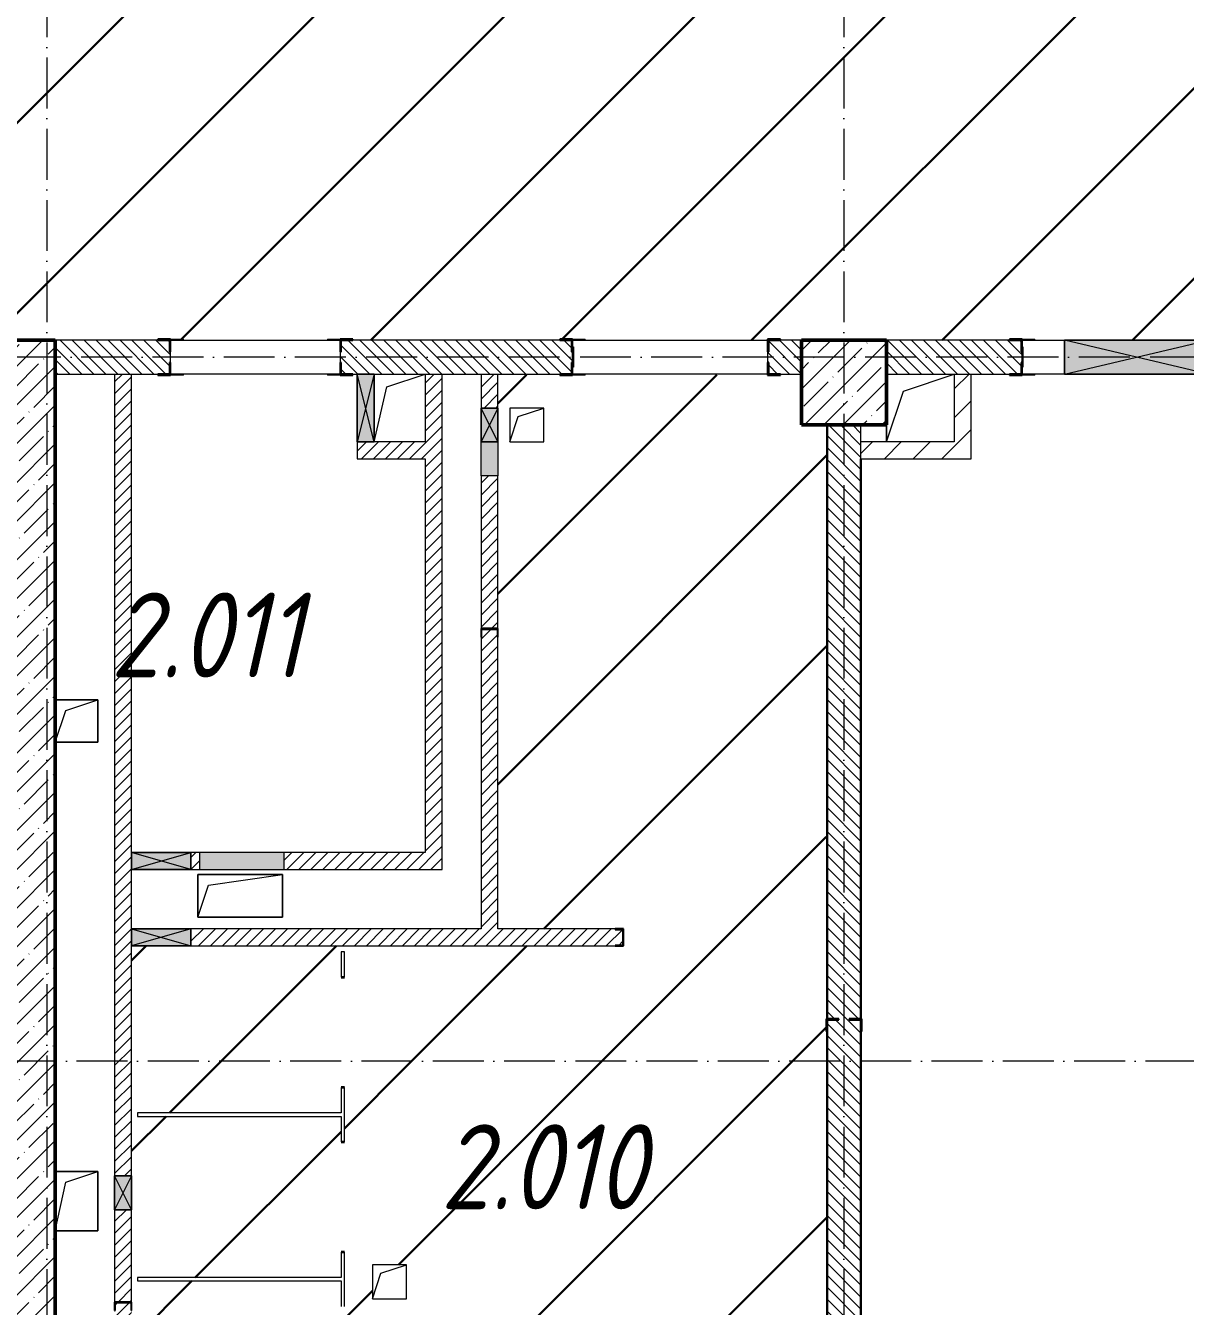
# Model space of a CAD drawing. Header units: millimetres. Extents: x 35697 to 388678, y -91946 to 171347.
# Drawn here: x 56385 to 63223, y 121200 to 128748 of the extents above; entities that cross this region are included whole.
import ezdxf

# ---------------------------------------------------------------- set-up
doc = ezdxf.new("R2010")
doc.units = ezdxf.units.MM
doc.linetypes.add('50_200_ШТРИХ_1Т_ш5_п1_п1_', pattern=[700, 500, -100, 0, -100])
for name, color, linetype, lineweight in [('2.1) ПГП окна 2.8 м', 5, 'Continuous', 30), ('2.4) ПГП вычит ЖБбалки 0.4 м -', 24, 'Continuous', 30), ('3.1) ЖБ окна 1.2 м', 102, 'Continuous', 30), ('A-DETL-GENF-OTLN', 7, 'Continuous', 9), ('A-DOOR-OPNG-MCUT', 7, 'Continuous', 35), ('A-FLOR-____-OTLN', 7, 'Continuous', 9), ('A-GENM-____-MCUT', 7, 'Continuous', 25), ('A-GENM-____-OTLN', 7, 'Continuous', 9), ('A-GENM-____-OTLN-1', 7, 'Continuous', 25), ('A-GLAZ-____-OTLN', 7, 'Continuous', 9), ('A-WALL-____-MCUT', 7, 'Continuous', 13), ('A-WALL-____-MCUT-2', 7, 'Continuous', 50), ('A-WALL-____-PATT-1', 7, 'Continuous', 9), ('A-WALL-FNSH-MCUT-1', 7, 'Continuous', 9), ('I-WALL-____-OTLN', 7, 'Continuous', 9), ('S-COLS-____-MCUT', 7, 'Continuous', 50), ('S-COLS-____-OTLN', 7, 'Continuous', 9), ('S-GRID-____-OTLN-1', 7, '50_200_ШТРИХ_1Т_ш5_п1_п1_', 9), ('Марки помещений', 7, 'Continuous', 9)]:
    doc.layers.add(name, color=color, linetype=linetype, lineweight=lineweight)
doc.layers.add('A-DOOR-____-OTLN-1', color=7, linetype='Continuous', lineweight=9, true_color=0xffffff)
doc.styles.add('ISOCPEUR_I_2', font='isocpeui.ttf', dxfattribs={"width": 0.85, "height": 2.3})
pattern_1 = [(135, (43259.71, 63713.66), (-35.35534, -35.35534), [])]
pattern_2 = [(45, (43259.71, 63713.66), (-35.35534, 35.35534), [])]
pattern_3 = [(45, (43259.71, 63713.66), (-84.85281, 84.85281), [])]

# ---------------------------------------------------------------- blocks, each defined once
blk = doc.blocks.new('BSC_Колонна _Прямоугольная - 500х500-V30-АР1_План отверстий 2 этажа в осях 1-64_Ю-ЯЯ')
at = {"layer": 'S-COLS-____-OTLN'}
h = blk.add_hatch(dxfattribs=at)
h.set_pattern_fill('FP_39', color=256, style=0, pattern_type=2)
h.set_pattern_definition([(45, (-17950, -62931.04), (-114.04925, 114.04925), []), (45, (-17835.95, -62931.04), (-114.04925, 114.04925), [201.613, -40.323, 3.353, -36.97])])
h.paths.add_polyline_path([(-250, -250), (250, -250), (250, 250), (-250, 250)], flags=0)
at = {"layer": 'S-COLS-____-MCUT'}
for p, q in [((250, 250), (-250, 250)), ((-250, 250), (-250, -250)), ((250, -250), (250, 250)), ((-250, -250), (250, -250))]:
    blk.add_line(p, q, dxfattribs=at)
blk = doc.blocks.new('DOR_ДУ_распашная__1Ст_Прямоугольная_ШЕР - Вн_650х2100h_Кабинки С_у-18405741-АР1_План отверстий 2 этажа в осях 1-64_Ю-ЯЯ')
at = {"layer": 'A-DOOR-OPNG-MCUT'}
for p, q in [((-325, -10), (-325, 10)), ((325, 10), (325, -10))]:
    blk.add_line(p, q, dxfattribs=at)
blk = doc.blocks.new('154_Стойка_СКБ_Уголок - СМ-2480_200-28346303-АР1_План отверстий 2 этажа в осях 1-64_Ю-ЯЯ')
at = {"layer": 'A-GENM-____-MCUT'}
for p, q in [((125, 156), (125, 81)), ((200, 156), (125, 156)), ((200, 150), (200, 156)), ((125, 81), (131, 81)), ((131, 81), (131, 150)), ((131, 150), (200, 150)), ((131, 19), (125, 19)), ((125, 19), (125, -56)), ((131, -50), (131, 19)), ((125, -56), (200, -56)), ((200, -50), (131, -50)), ((200, -56), (200, -50))]:
    blk.add_line(p, q, dxfattribs=at)
blk = doc.blocks.new('Стойка_Влож_Полоса боковая - Полоса-V150-АР1_План отверстий 2 этажа в осях 1-64_Ю-ЯЯ')
at = {"layer": 'A-GENM-____-OTLN'}
for p, q in [((-5, 60), (0, 60)), ((-5, -60), (-5, 60)), ((0, 31), (0, -31)), ((0, -60), (-5, -60))]:
    blk.add_line(p, q, dxfattribs=at)
blk = doc.blocks.new('154_Стойка_СКБ_Уголок - СМ-2180_200-28268025-АР1_План отверстий 2 этажа в осях 1-64_Ю-ЯЯ')
at = {"layer": 'A-GENM-____-MCUT'}
for p, q in [((125, 156), (125, 81)), ((200, 156), (125, 156)), ((200, 150), (200, 156)), ((125, 81), (131, 81)), ((131, 81), (131, 150)), ((131, 150), (200, 150)), ((131, 19), (125, 19)), ((125, 19), (125, -56)), ((131, -50), (131, 19)), ((125, -56), (200, -56)), ((200, -50), (131, -50)), ((200, -56), (200, -50))]:
    blk.add_line(p, q, dxfattribs=at)
blk = doc.blocks.new('Стойка_Влож_Полоса боковая - Полоса-28213942-АР1_План отверстий 2 этажа в осях 1-64_Ю-ЯЯ')
at = {"layer": 'A-GENM-____-OTLN'}
for p, q in [((-5, 60), (0, 60)), ((-5, -60), (-5, 60)), ((0, -60), (-5, -60))]:
    blk.add_line(p, q, dxfattribs=at)
blk = doc.blocks.new('Стойка_Влож_Уголок_Опорный - Уголок-28213941-АР1_План отверстий 2 этажа в осях 1-64_Ю-ЯЯ')
at = {"layer": 'A-GENM-____-OTLN'}
for p, q in [((-212, -6), (-212, 0)), ((0, 0), (0, -6)), ((-212, -75), (-212, -6)), ((-212, -6), (-206, -6)), ((-212, -75), (-206, -75)), ((-6, -6), (0, -6)), ((-6, -75), (0, -75)), ((0, -6), (0, -75))]:
    blk.add_line(p, q, dxfattribs=at)
blk = doc.blocks.new('Фахверк_СКБ_Уголок - 200_3960_зеркало-28268689-АР1_План отверстий 2 этажа в осях 1-64_Ю-ЯЯ')
at = {"layer": 'A-GENM-____-MCUT'}
for p, q in [((200, 156), (125, 156)), ((125, 156), (125, 81)), ((200, 150), (200, 156)), ((125, 81), (131, 81)), ((131, 81), (131, 150)), ((131, 150), (200, 150)), ((131, 19), (125, 19)), ((125, 19), (125, -56)), ((131, -50), (131, 19)), ((125, -56), (200, -56)), ((200, -50), (131, -50)), ((200, -56), (200, -50))]:
    blk.add_line(p, q, dxfattribs=at)
blk = doc.blocks.new('154_Фахверк_СКБ_Швеллер - Тип_100_3960-28331862-АР1_План отверстий 2 этажа в осях 1-64_Ю-ЯЯ')
at = {"layer": 'A-GENM-____-MCUT'}
for p, q in [((175, 50), (125, 50)), ((125, 50), (125, -50)), ((128, 47), (175, 47)), ((128, -47), (128, 47)), ((175, 47), (175, 50)), ((125, -50), (175, -50)), ((175, -47), (128, -47)), ((175, -50), (175, -47))]:
    blk.add_line(p, q, dxfattribs=at)
blk = doc.blocks.new('Фахверк_СКБ_Уголок - 200_3550-28267367-АР1_План отверстий 2 этажа в осях 1-64_Ю-ЯЯ')
at = {"layer": 'A-GENM-____-MCUT'}
for p, q in [((200, 156), (125, 156)), ((125, 156), (125, 81)), ((200, 150), (200, 156)), ((125, 81), (131, 81)), ((131, 81), (131, 150)), ((131, 150), (200, 150)), ((131, 19), (125, 19)), ((125, 19), (125, -56)), ((131, -50), (131, 19)), ((125, -56), (200, -56)), ((200, -50), (131, -50)), ((200, -56), (200, -50))]:
    blk.add_line(p, q, dxfattribs=at)
blk = doc.blocks.new('AR_Отверстие Ниша - Лючок-32401897-АР1_План отверстий 2 этажа в осях 1-64_Ю-ЯЯ')
at = {"layer": 'A-GLAZ-____-OTLN'}
blk.add_hatch(color=256, dxfattribs=at).paths.add_polyline_path([(250, -50), (250, 50), (-250, 50), (-250, -50), (-158, -50)], flags=0)
for p, q in [((250, 50), (-250, 50)), ((-250, 50), (-250, -50)), ((250, -50), (250, 50)), ((-250, -50), (250, -50))]:
    blk.add_line(p, q, dxfattribs=at)
blk = doc.blocks.new('AR_Отверстие Ниша - Лючок-32402520-АР1_План отверстий 2 этажа в осях 1-64_Ю-ЯЯ')
at = {"layer": 'A-GLAZ-____-OTLN'}
blk.add_hatch(color=256, dxfattribs=at).paths.add_polyline_path([(100, 50), (-100, 50), (-100, -50), (100, -50), (100, 32.3)], flags=0)
for p, q in [((-100, 50), (100, 50)), ((100, 50), (100, -50)), ((100, -50), (-100, -50))]:
    blk.add_line(p, q, dxfattribs=at)
blk = doc.blocks.new('AR_Отверстие прямоугольное _в стене_ - AR_Отверстие прямоугольное _в стене__ВК-32402434-АР1_План отверстий 2 этажа в осях 1-64_Ю-ЯЯ')
at = {"layer": 'A-GLAZ-____-OTLN'}
blk.add_hatch(color=256, dxfattribs=at).paths.add_polyline_path([(100, 50), (-100, 50), (-100, -50), (100, -50)], flags=0)
at = {"layer": 'A-DETL-GENF-OTLN'}
for p, q in [((-100, -50), (-100, 50)), ((-100, 50), (100, 50)), ((100, 50), (-100, -50)), ((-100, 50), (100, -50)), ((100, 50), (-100, 50)), ((-100, 50), (-100, -50)), ((100, 50), (100, -50)), ((100, -50), (100, 50)), ((100, -50), (-100, -50)), ((-100, -50), (100, -50))]:
    blk.add_line(p, q, dxfattribs=at)
blk = doc.blocks.new('AR_Отверстие прямоугольное _в стене_ - AR_Отверстие прямоугольное _в стене__ВК-32402489-АР1_План отверстий 2 этажа в осях 1-64_Ю-ЯЯ')
at = {"layer": 'A-GLAZ-____-OTLN'}
blk.add_hatch(color=256, dxfattribs=at).paths.add_polyline_path([(100, 50), (-100, 50), (-100, -50), (100, -50), (100, 32.3)], flags=0)
at = {"layer": 'A-DETL-GENF-OTLN'}
for p, q in [((-100, -50), (-100, 50)), ((-100, 50), (100, 50)), ((100, 50), (-100, -50)), ((-100, 50), (100, -50)), ((100, 50), (-100, 50)), ((-100, 50), (-100, -50)), ((100, 50), (100, -50)), ((100, -50), (100, 50)), ((100, -50), (-100, -50)), ((-100, -50), (100, -50))]:
    blk.add_line(p, q, dxfattribs=at)
blk = doc.blocks.new('AR_Отверстие прямоугольное _в плите_ - AR_Отверстие прямоугольное _в плите_-30458064-АР1_План отверстий 2 этажа в осях 1-64_Ю-ЯЯ')
at = {"layer": 'A-GENM-____-OTLN'}
for p, q in [((125, 125), (-125, 125)), ((-62.5, 62.5), (125, 125)), ((125, -125), (125, 125)), ((-125, -125), (-62.5, 62.5)), ((-125, -125), (125, -125))]:
    blk.add_line(p, q, dxfattribs=at)
blk = doc.blocks.new('AR_Отверстие прямоугольное _в плите_ - AR_Отверстие прямоугольное _в плите_-30459257-АР1_План отверстий 2 этажа в осях 1-64_Ю-ЯЯ')
at = {"layer": 'A-GENM-____-OTLN'}
for p, q in [((250, 125), (-250, 125)), ((-250, 125), (-250, -125)), ((-187.5, 62.5), (250, 125)), ((250, -125), (250, 125)), ((-250, -125), (-187.5, 62.5)), ((-250, -125), (250, -125))]:
    blk.add_line(p, q, dxfattribs=at)
blk = doc.blocks.new('AR_Отверстие прямоугольное _в плите_ - AR_Отверстие прямоугольное _в плите_-V156-АР1_План отверстий 2 этажа в осях 1-64_Ю-ЯЯ')
at = {"layer": 'A-GENM-____-OTLN'}
for p, q in [((125, 175), (-125, 175)), ((-62.5, 112.5), (125, 175)), ((125, -175), (125, 175)), ((-125, -175), (-62.5, 112.5)), ((-125, -175), (125, -175))]:
    blk.add_line(p, q, dxfattribs=at)
blk = doc.blocks.new('AR_Отверстие прямоугольное _в плите_ - AR_Отверстие прямоугольное _в плите_-30459207-АР1_План отверстий 2 этажа в осях 1-64_Ю-ЯЯ')
at = {"layer": 'A-GENM-____-OTLN'}
for p, q in [((100, 100), (-100, 100)), ((-100, 100), (-100, -100)), ((-50, 50), (100, 100)), ((100, -100), (100, 100)), ((-100, -100), (-50, 50)), ((-100, -100), (100, -100))]:
    blk.add_line(p, q, dxfattribs=at)
blk = doc.blocks.new('AR_Отверстие прямоугольное _в плите_ - AR_Отверстие прямоугольное _в плите_-30459211-АР1_План отверстий 2 этажа в осях 1-64_Ю-ЯЯ')
at = {"layer": 'A-GENM-____-OTLN'}
for p, q in [((-100, 100), (200, 200)), ((-200, -200), (-100, 100)), ((-200, -100), (-200, -200))]:
    blk.add_line(p, q, dxfattribs=at)
blk = doc.blocks.new('AR_Отверстие прямоугольное _в плите_ - AR_Отверстие прямоугольное _в плите_-30552629-АР1_План отверстий 2 этажа в осях 1-64_Ю-ЯЯ')
at = {"layer": 'A-GENM-____-OTLN'}
for p, q in [((-75, 125), (150, 200)), ((-150, -200), (-75, 125))]:
    blk.add_line(p, q, dxfattribs=at)
blk = doc.blocks.new('AR_Отверстие прямоугольное _в стене__БезПР - AR_Отверстие прямоугольное _в стене__БезПР-36788626-АР1_План отверстий 2 этажа в осях 1-64_Ю-ЯЯ')
at = {"layer": 'A-GLAZ-____-OTLN'}
blk.add_hatch(color=256, dxfattribs=at).paths.add_polyline_path([(200, -50), (200, 50), (-200, 50), (-200, -50)], flags=0)
at = {"layer": 'A-DETL-GENF-OTLN'}
for p, q in [((-200, -50), (-200, 50)), ((-200, 50), (200, 50)), ((200, 50), (-200, -50)), ((-200, 50), (200, -50)), ((200, 50), (-200, 50)), ((-200, 50), (-200, -50)), ((200, 50), (200, -50)), ((200, -50), (200, 50)), ((200, -50), (-200, -50)), ((-200, -50), (200, -50))]:
    blk.add_line(p, q, dxfattribs=at)
at = {"layer": 'A-GLAZ-____-OTLN'}
blk.add_line((200, 50), (-200, 50), dxfattribs=at)
blk = doc.blocks.new('AR_Отверстие прямоугольное _в стене__БезПР - AR_Отверстие прямоугольное _в стене__БезПР-36427791-АР1_План отверстий 2 этажа в осях 1-64_Ю-ЯЯ')
at = {"layer": 'A-GLAZ-____-OTLN'}
blk.add_hatch(color=256, dxfattribs=at).paths.add_polyline_path([(-175, 50), (-175, -50), (175, -50), (175, 50)], flags=0)
at = {"layer": 'A-DETL-GENF-OTLN'}
for p, q in [((-175, -50), (-175, 50)), ((-175, 50), (175, 50)), ((175, 50), (-175, -50)), ((-175, 50), (175, -50)), ((175, 50), (-175, 50)), ((-175, 50), (-175, -50)), ((175, 50), (175, -50)), ((175, -50), (175, 50)), ((175, -50), (-175, -50)), ((-175, -50), (175, -50))]:
    blk.add_line(p, q, dxfattribs=at)
at = {"layer": 'A-GLAZ-____-OTLN'}
blk.add_line((175, 50), (-175, 50), dxfattribs=at)
blk = doc.blocks.new('AR_Отверстие прямоугольное _в стене_ - AR_Отверстие прямоугольное _в стене__ОВ-36798040-АР1_План отверстий 2 этажа в осях 1-64_Ю-ЯЯ')
at = {"layer": 'A-GLAZ-____-OTLN'}
blk.add_hatch(color=256, dxfattribs=at).paths.add_polyline_path([(425, -100), (425, 100), (-425, 100), (-425, -100)], flags=0)
at = {"layer": 'A-DETL-GENF-OTLN'}
for p, q in [((-425, -100), (-425, 100)), ((-425, 100), (425, 100)), ((425, 100), (-425, -100)), ((-425, 100), (425, -100)), ((425, 100), (-425, 100)), ((-425, 100), (-425, -100)), ((425, 100), (425, -100)), ((425, -100), (425, 100)), ((425, -100), (-425, -100)), ((-425, -100), (425, -100))]:
    blk.add_line(p, q, dxfattribs=at)
blk = doc.blocks.new('2этаж')
at = {"layer": 'S-GRID-____-OTLN-1', "color": 251, "ltscale": 0.6, "true_color": 0x636466}
for p, q in [((-2341.7, 549908.8), (-2341.7, 511907.5)), ((2358.3, 549908.8), (2358.3, 511907.5)), ((88482.7, 522097), (-20260.4, 522097)), ((59888.4, 517947), (-20260.4, 517947))]:
    blk.add_line(p, q, dxfattribs=at)

msp = doc.modelspace()

# ---------------------------------------------------------------- hatches: boundary and pattern name
at = {"layer": '2.1) ПГП окна 2.8 м'}
h = msp.add_hatch(dxfattribs=at)
h.set_pattern_fill('ANSI31', color=5, scale=250)
h.paths.add_polyline_path([(48809.7, 140344.7), (50635.4, 140344.7), (50635.4, 130744.7), (48809.7, 130744.7)])
h.paths.add_polyline_path([(45709.7, 130744.7), (50859.7, 130744.7), (50859.7, 125744.7), (45709.7, 125744.7)])
h.paths.add_polyline_path([(88459.7, 131244.7), (50859.7, 131244.7), (50859.7, 126894.7), (88459.7, 126894.7)])
h = msp.add_hatch(dxfattribs=at)
h.set_pattern_fill('ANSI31', color=5, scale=250)
h.paths.add_polyline_path([(61109.7, 126394.7), (60959.7, 126394.7), (60959.7, 126694.7), (60834.7, 126694.7), (60834.7, 126688.7), (60759.7, 126688.7), (59684.7, 126694.3), (59684.7, 126688.7), (59615.7, 126688.7), (59609.7, 126688.7), (59534.7, 126688.7), (59169.7, 126690.7), (59169.7, 126494.7), (59169.7, 126294.7), (59169.7, 126094.7), (59169.7, 125194.7), (59169.7, 125144.7), (59169.7, 123424.7), (59859.7, 123424.7), (59909.7, 123424.7), (59909.7, 123324.7), (59859.7, 123324.7), (57359.7, 123324.7), (57009.7, 123324.7), (57009.7, 122644.7), (61109.7, 122644.7), (61109.7, 122819.7), (61103.7, 122819.7), (61103.7, 122894.7)])
h.paths.add_polyline_path([(59439.7, 126294.7), (59239.7, 126294.7), (59239.7, 126494.7), (59439.7, 126494.7)], flags=16)
h.paths.add_polyline_path([(58264.7, 123289.7), (58264.7, 123139.7), (58244.7, 123139.7), (58244.7, 123289.7)], flags=16)
h.paths.add_polyline_path([(58655.3, 121447.4), (60210.5, 121447.4), (60210.5, 122647.4), (58655.3, 122647.4)], flags=9)
h = msp.add_hatch(dxfattribs=at)
h.set_pattern_fill('ANSI31', color=5, scale=250)
h.paths.add_polyline_path([(61109.7, 122644.7), (57009.7, 122644.7), (57009.7, 121969.7), (57009.7, 121769.7), (57009.7, 121224.7), (57009.7, 121174.7), (57009.7, 120248.7), (57015.7, 120248.7), (57015.7, 119900.7), (57009.7, 119144.7), (59534.7, 119144.7), (59534.7, 119150.7), (59609.7, 119150.7), (60609.7, 119144.7), (60609.7, 119150.7), (60684.7, 119150.7), (60759.7, 119149.1), (60759.7, 119244.7), (60959.7, 119244.7), (60959.7, 119394.7), (61109.7, 119394.7)])
h.paths.add_polyline_path([(58629.7, 121244.7), (58429.7, 121244.7), (58429.7, 121444.7), (58629.7, 121444.7)], flags=16)
h.paths.add_polyline_path([(58264.7, 121199.7), (58244.7, 121199.7), (58244.7, 121349.7), (57044.7, 121349.7), (57044.7, 121369.7), (58244.7, 121369.7), (58244.7, 121519.7), (58264.7, 121519.7)], flags=16)
h.paths.add_polyline_path([(58264.7, 120549.7), (58264.7, 120229.7), (58244.7, 120229.7), (58244.7, 120379.7), (57044.7, 120379.7), (57044.7, 120399.7), (58244.7, 120399.7), (58244.7, 120549.7)], flags=16)
h.paths.add_polyline_path([(58264.7, 122169.7), (58244.7, 122169.7), (58244.7, 122319.7), (57044.7, 122319.7), (57044.7, 122339.7), (58244.7, 122339.7), (58244.7, 122489.7), (58264.7, 122489.7)], flags=16)
h.paths.add_polyline_path([(58264.7, 119579.7), (58264.7, 119179.7), (58244.7, 119179.7), (58244.7, 119579.7)], flags=16)
at = {"layer": 'A-WALL-____-PATT-1'}
h = msp.add_hatch(dxfattribs=at)
h.set_pattern_fill('FP_13', color=256, style=0, pattern_type=2)
h.set_pattern_definition([(45, (43259.71, 63713.66), (-114.04925, 114.04925), []), (45, (43373.76, 63713.66), (-114.04925, 114.04925), [201.612, -40.322, 3.353, -36.97])])
h.paths.add_polyline_path([(56309.7, 119394.7), (56559.7, 119394.7), (56559.7, 126894.7), (56309.7, 126894.7), (56309.7, 120938.3)], flags=0)
h = msp.add_hatch(dxfattribs=at)
h.set_pattern_fill('FP_6', color=256, style=0, pattern_type=2)
h.set_pattern_definition(pattern_1)
h.paths.add_polyline_path([(60834.7, 126694.7), (60959.7, 126694.7), (60959.7, 126894.7), (60765.7, 126894.7), (60765.7, 126825.7), (60759.7, 126825.7), (60759.7, 126763.7), (60765.7, 126763.7), (60765.7, 126694.7)], flags=0)
h.paths.add_polyline_path([(57009.7, 126694.7), (57233.7, 126694.7), (57233.7, 126763.7), (57239.7, 126763.7), (57239.7, 126825.7), (57233.7, 126825.7), (57233.7, 126894.7), (56559.7, 126894.7), (56559.7, 126694.7), (56909.7, 126694.7)], flags=0)
h.paths.add_polyline_path([(58839.7, 126694.7), (59603.7, 126694.7), (59603.7, 126763.7), (59609.7, 126763.7), (59609.7, 126825.7), (59603.7, 126825.7), (59603.7, 126894.7), (58245.7, 126894.7), (58245.7, 126825.7), (58239.7, 126825.7), (58239.7, 126763.7), (58245.7, 126763.7), (58245.7, 126694.7), (58739.7, 126694.7)], flags=0)
h = msp.add_hatch(dxfattribs=at)
h.set_pattern_fill('FP_6', color=256, style=0, pattern_type=2)
h.set_pattern_definition(pattern_1)
h.paths.add_polyline_path([(62184.7, 126694.7), (62253.7, 126694.7), (62253.7, 126763.7), (62259.7, 126763.7), (62259.7, 126825.7), (62253.7, 126825.7), (62253.7, 126894.7), (61459.7, 126894.7), (61459.7, 126694.7)], flags=0)
h = msp.add_hatch(dxfattribs=at)
h.set_pattern_fill('FP_5', color=256, style=0, pattern_type=2)
h.set_pattern_definition(pattern_2)
h.paths.add_polyline_path([(57009.7, 119144.7), (57009.7, 119924.7), (56909.7, 119924.7), (56909.7, 119144.7)], flags=0)
h.paths.add_polyline_path([(56909.7, 120224.7), (57009.7, 120224.7), (57009.7, 121174.7), (57006.7, 121174.7), (57006.7, 121221.7), (56912.7, 121221.7), (56912.7, 121174.7), (56909.7, 121174.7), (56909.7, 120938.3)], flags=0)
h.paths.add_polyline_path([(56959.5, 121224.7), (57009.7, 121224.7), (57009.7, 121769.7), (56909.7, 121769.7), (56909.7, 121224.7), (56912.7, 121224.7)], flags=0)
h.paths.add_polyline_path([(56977.3, 121969.7), (57009.7, 121969.7), (57009.7, 126694.7), (56909.7, 126694.7), (56909.7, 121969.7)], flags=0)
h = msp.add_hatch(dxfattribs=at)
h.set_pattern_fill('FP_5', color=256, style=0, pattern_type=2)
h.set_pattern_definition(pattern_2)
h.paths.add_polyline_path([(58739.7, 123874.7), (58839.7, 123874.7), (58839.7, 126694.7), (58739.7, 126694.7), (58739.7, 124167.1)], flags=0)
h = msp.add_hatch(dxfattribs=at)
h.set_pattern_fill('FP_5', color=256, style=0, pattern_type=2)
h.set_pattern_definition(pattern_2)
h.paths.add_polyline_path([(59169.7, 123424.7), (59169.7, 125144.7), (59166.7, 125144.7), (59166.7, 125191.7), (59072.7, 125191.7), (59072.7, 125144.7), (59069.7, 125144.7), (59069.7, 123424.7), (59152, 123424.7)], flags=0)
h.paths.add_polyline_path([(59152, 125194.7), (59169.7, 125194.7), (59169.7, 126094.7), (59069.7, 126094.7), (59069.7, 125194.7), (59072.7, 125194.7)], flags=0)
h.paths.add_polyline_path([(59169.7, 126494.7), (59169.7, 126694.7), (59069.7, 126694.7), (59069.7, 126494.7), (59152, 126494.7)], flags=0)
h = msp.add_hatch(dxfattribs=at)
h.set_pattern_fill('FP_4', color=256, style=0, pattern_type=2)
h.set_pattern_definition(pattern_3)
h.paths.add_polyline_path([(61959.7, 126194.7), (61959.7, 126694.7), (61859.7, 126694.7), (61859.7, 126194.7)], flags=0)
h = msp.add_hatch(dxfattribs=at)
h.set_pattern_fill('FP_6', color=256, style=0, pattern_type=2)
h.set_pattern_definition(pattern_1)
h.paths.add_polyline_path([(61109.7, 119394.7), (61309.7, 119394.7), (61309.7, 122888.7), (61240.7, 122888.7), (61240.7, 122894.7), (61309.7, 122894.7), (61309.7, 126394.7), (61109.7, 126394.7), (61109.7, 122894.7), (61178.7, 122894.7), (61178.7, 122888.7), (61109.7, 122888.7), (61109.7, 120938.3)], flags=0)
h = msp.add_hatch(dxfattribs=at)
h.set_pattern_fill('FP_5', color=256, style=0, pattern_type=2)
h.set_pattern_definition(pattern_2)
h.paths.add_polyline_path([(58439.7, 126194.7), (58439.7, 126294.7), (58339.7, 126294.7), (58339.7, 126194.7)], flags=0)
h = msp.add_hatch(dxfattribs=at)
h.set_pattern_fill('FP_5', color=256, style=0, pattern_type=2)
h.set_pattern_definition(pattern_2)
h.paths.add_polyline_path([(58739.7, 126194.7), (58739.7, 126294.7), (58439.7, 126294.7), (58439.7, 126194.7)], flags=0)
h = msp.add_hatch(dxfattribs=at)
h.set_pattern_fill('FP_4', color=256, style=0, pattern_type=2)
h.set_pattern_definition(pattern_3)
h.paths.add_polyline_path([(61859.7, 126194.7), (61859.7, 126294.7), (61309.7, 126294.7), (61309.7, 126194.7)], flags=0)
h = msp.add_hatch(dxfattribs=at)
h.set_pattern_fill('FP_5', color=256, style=0, pattern_type=2)
h.set_pattern_definition(pattern_2)
h.paths.add_polyline_path([(57384.5, 123774.7), (57409.7, 123774.7), (57409.7, 123874.7), (57359.7, 123874.7), (57359.7, 123774.7)], flags=0)
h.paths.add_polyline_path([(57909.7, 123774.7), (58839.7, 123774.7), (58839.7, 123874.7), (57909.7, 123874.7), (57909.7, 123826.7)], flags=0)
h = msp.add_hatch(dxfattribs=at)
h.set_pattern_fill('FP_5', color=256, style=0, pattern_type=2)
h.set_pattern_definition(pattern_2)
h.paths.add_polyline_path([(57384.5, 123324.7), (59859.7, 123324.7), (59859.7, 123327.7), (59906.7, 123327.7), (59906.7, 123421.7), (59859.7, 123421.7), (59859.7, 123424.7), (57359.7, 123424.7), (57359.7, 123324.7)], flags=0)

# ---------------------------------------------------------------- linework, layer by layer
at = {"layer": '2.4) ПГП вычит ЖБбалки 0.4 м -'}
for points in [[(61109.7, 126394.7), (61109.7, 119394.7)], [(61309.7, 119394.7), (61309.7, 126194.7)]]:
    msp.add_lwpolyline(points, dxfattribs=at)
at = {"layer": 'A-FLOR-____-OTLN'}
for p, q in [((61459.7, 126294.7), (61459.7, 126394.7)), ((56559.7, 124774.7), (56809.7, 124774.7)), ((56809.7, 124774.7), (56809.7, 124524.7)), ((56809.7, 124524.7), (56559.7, 124524.7)), ((57399.7, 123744.7), (57899.7, 123744.7)), ((57399.7, 123494.7), (57399.7, 123744.7)), ((57899.7, 123744.7), (57899.7, 123494.7)), ((57899.7, 123494.7), (57399.7, 123494.7)), ((56559.7, 121994.7), (56809.7, 121994.7)), ((56809.7, 121994.7), (56809.7, 121644.7)), ((56809.7, 121644.7), (56559.7, 121644.7))]:
    msp.add_line(p, q, dxfattribs=at)
at = {"layer": 'A-WALL-____-MCUT'}
for p, q in [((57164.7, 126894.7), (56559.7, 126894.7)), ((57239.7, 126763.7), (57239.7, 126825.7)), ((58239.7, 126825.7), (58239.7, 126763.7)), ((59534.7, 126894.7), (58314.7, 126894.7)), ((59609.7, 126763.7), (59609.7, 126825.7)), ((60759.7, 126825.7), (60759.7, 126763.7)), ((60959.7, 126894.7), (60834.7, 126894.7)), ((62184.7, 126894.7), (61459.7, 126894.7)), ((56559.7, 126694.7), (57164.7, 126694.7)), ((58314.7, 126694.7), (58339.7, 126694.7)), ((58439.7, 126694.7), (59534.7, 126694.7)), ((60834.7, 126694.7), (60959.7, 126694.7)), ((61459.7, 126694.7), (62184.7, 126694.7)), ((61109.7, 126394.7), (61109.7, 122894.7)), ((61309.7, 122894.7), (61309.7, 126394.7)), ((61109.7, 122819.7), (61109.7, 119394.7)), ((61309.7, 119394.7), (61309.7, 122819.7))]:
    msp.add_line(p, q, dxfattribs=at)
at = {"layer": 'A-WALL-____-MCUT-2'}
for p, q in [((56559.7, 126894.7), (56109.7, 126894.7)), ((56559.7, 119394.7), (56559.7, 126894.7))]:
    msp.add_line(p, q, dxfattribs=at)
at = {"layer": 'A-WALL-FNSH-MCUT-1'}
for p, q in [((56909.7, 126694.7), (56909.7, 121969.7)), ((57009.7, 123874.7), (57009.7, 126694.7)), ((58739.7, 126694.7), (58739.7, 126294.7)), ((58839.7, 123774.7), (58839.7, 126694.7)), ((59069.7, 126694.7), (59069.7, 126494.7)), ((59169.7, 126494.7), (59169.7, 126694.7)), ((61859.7, 126694.7), (61859.7, 126294.7)), ((61959.7, 126194.7), (61959.7, 126694.7)), ((58339.7, 126294.7), (58339.7, 126194.7)), ((58739.7, 126294.7), (58439.7, 126294.7)), ((61859.7, 126294.7), (61309.7, 126294.7)), ((58339.7, 126194.7), (58739.7, 126194.7)), ((58739.7, 126194.7), (58739.7, 123874.7)), ((61309.7, 126194.7), (61959.7, 126194.7)), ((59069.7, 126094.7), (59069.7, 125194.7)), ((59169.7, 125194.7), (59169.7, 126094.7)), ((59069.7, 125144.7), (59069.7, 123424.7)), ((59169.7, 123424.7), (59169.7, 125144.7)), ((57409.7, 123874.7), (57359.7, 123874.7)), ((58739.7, 123874.7), (57909.7, 123874.7)), ((57009.7, 123424.7), (57009.7, 123774.7)), ((57359.7, 123774.7), (57409.7, 123774.7)), ((57909.7, 123774.7), (58839.7, 123774.7)), ((59069.7, 123424.7), (57359.7, 123424.7)), ((59859.7, 123424.7), (59169.7, 123424.7)), ((57009.7, 121969.7), (57009.7, 123324.7)), ((57359.7, 123324.7), (59859.7, 123324.7)), ((58264.7, 123289.7), (58244.7, 123289.7)), ((58244.7, 123289.7), (58244.7, 123139.7)), ((58264.7, 123139.7), (58264.7, 123289.7)), ((58244.7, 122489.7), (58244.7, 122339.7)), ((58264.7, 122169.7), (58264.7, 122489.7)), ((58244.7, 122339.7), (57044.7, 122339.7)), ((57044.7, 122339.7), (57044.7, 122319.7)), ((57044.7, 122319.7), (58244.7, 122319.7)), ((58244.7, 122319.7), (58244.7, 122169.7)), ((56909.7, 121769.7), (56909.7, 121224.7)), ((57009.7, 121224.7), (57009.7, 121769.7)), ((58244.7, 121519.7), (58244.7, 121369.7)), ((58264.7, 121199.7), (58264.7, 121519.7)), ((58244.7, 121369.7), (57044.7, 121369.7)), ((57044.7, 121369.7), (57044.7, 121349.7)), ((57044.7, 121349.7), (58244.7, 121349.7)), ((58244.7, 121349.7), (58244.7, 121199.7))]:
    msp.add_line(p, q, dxfattribs=at)
at = {"layer": 'I-WALL-____-OTLN'}
for p, q in [((57239.7, 126894.7), (58239.7, 126894.7)), ((59609.7, 126894.7), (60759.7, 126894.7)), ((62259.7, 126894.7), (62509.7, 126894.7)), ((58239.7, 126694.7), (57239.7, 126694.7)), ((60759.7, 126694.7), (59609.7, 126694.7)), ((62509.7, 126694.7), (62259.7, 126694.7))]:
    msp.add_line(p, q, dxfattribs=at)

# ---------------------------------------------------------------- block references
at = {"layer": '3.1) ЖБ окна 1.2 м'}
msp.add_blockref('2этаж', (58851.4, -395302.3), dxfattribs=at)
at = {"layer": 'A-DOOR-____-OTLN-1', "rotation": 90.00000000000007}
for p in [(58254.7, 122814.7), (58254.7, 121844.7)]:
    msp.add_blockref('DOR_ДУ_распашная__1Ст_Прямоугольная_ШЕР - Вн_650х2100h_Кабинки С_у-18405741-АР1_План отверстий 2 этажа в осях 1-64_Ю-ЯЯ', p, dxfattribs=at)
at = {"layer": 'A-GENM-____-OTLN'}
for name, p, rotation in [('Стойка_Влож_Уголок_Опорный - Уголок-28213941-АР1_План отверстий 2 этажа в осях 1-64_Ю-ЯЯ', (57239.7, 126900.7), 89.99999999999955), ('Стойка_Влож_Уголок_Опорный - Уголок-28213941-АР1_План отверстий 2 этажа в осях 1-64_Ю-ЯЯ', (58239.7, 126688.7), 269.9999999999995), ('Стойка_Влож_Уголок_Опорный - Уголок-28213941-АР1_План отверстий 2 этажа в осях 1-64_Ю-ЯЯ', (59609.7, 126900.7), 89.99999999999955), ('Стойка_Влож_Уголок_Опорный - Уголок-28213941-АР1_План отверстий 2 этажа в осях 1-64_Ю-ЯЯ', (62259.7, 126900.7), 89.99999999999955), ('Стойка_Влож_Полоса боковая - Полоса-28213942-АР1_План отверстий 2 этажа в осях 1-64_Ю-ЯЯ', (59609.7, 126794.7), 180), ('Стойка_Влож_Полоса боковая - Полоса-V150-АР1_План отверстий 2 этажа в осях 1-64_Ю-ЯЯ', (62259.7, 126794.7), 180)]:
    msp.add_blockref(name, p, dxfattribs=dict(at, rotation=rotation))
for name, p in [('AR_Отверстие прямоугольное _в плите_ - AR_Отверстие прямоугольное _в плите_-30552629-АР1_План отверстий 2 этажа в осях 1-64_Ю-ЯЯ', (58589.7, 126494.7)), ('AR_Отверстие прямоугольное _в плите_ - AR_Отверстие прямоугольное _в плите_-30459211-АР1_План отверстий 2 этажа в осях 1-64_Ю-ЯЯ', (61659.7, 126494.7)), ('AR_Отверстие прямоугольное _в плите_ - AR_Отверстие прямоугольное _в плите_-30459207-АР1_План отверстий 2 этажа в осях 1-64_Ю-ЯЯ', (59339.7, 126394.7)), ('AR_Отверстие прямоугольное _в плите_ - AR_Отверстие прямоугольное _в плите_-30458064-АР1_План отверстий 2 этажа в осях 1-64_Ю-ЯЯ', (56684.7, 124649.7)), ('AR_Отверстие прямоугольное _в плите_ - AR_Отверстие прямоугольное _в плите_-30459257-АР1_План отверстий 2 этажа в осях 1-64_Ю-ЯЯ', (57649.7, 123619.7)), ('AR_Отверстие прямоугольное _в плите_ - AR_Отверстие прямоугольное _в плите_-V156-АР1_План отверстий 2 этажа в осях 1-64_Ю-ЯЯ', (56684.7, 121819.7)), ('AR_Отверстие прямоугольное _в плите_ - AR_Отверстие прямоугольное _в плите_-30459207-АР1_План отверстий 2 этажа в осях 1-64_Ю-ЯЯ', (58529.7, 121344.7))]:
    msp.add_blockref(name, p, dxfattribs=at)
at = {"layer": 'A-GENM-____-OTLN-1'}
for name, p, rotation in [('154_Стойка_СКБ_Уголок - СМ-2180_200-28268025-АР1_План отверстий 2 этажа в осях 1-64_Ю-ЯЯ', (57364.7, 126844.7), 180), ('154_Стойка_СКБ_Уголок - СМ-2180_200-28268025-АР1_План отверстий 2 этажа в осях 1-64_Ю-ЯЯ', (59734.7, 126844.7), 180), ('154_Стойка_СКБ_Уголок - СМ-2480_200-28346303-АР1_План отверстий 2 этажа в осях 1-64_Ю-ЯЯ', (62384.7, 126844.7), 180), ('154_Фахверк_СКБ_Швеллер - Тип_100_3960-28331862-АР1_План отверстий 2 этажа в осях 1-64_Ю-ЯЯ', (59119.7, 125319.7), 270.0000000000001), ('154_Фахверк_СКБ_Швеллер - Тип_100_3960-28331862-АР1_План отверстий 2 этажа в осях 1-64_Ю-ЯЯ', (60034.7, 123374.7), 180), ('Фахверк_СКБ_Уголок - 200_3550-28267367-АР1_План отверстий 2 этажа в осях 1-64_Ю-ЯЯ', (61159.7, 123019.7), 269.9999999999999), ('154_Фахверк_СКБ_Швеллер - Тип_100_3960-28331862-АР1_План отверстий 2 этажа в осях 1-64_Ю-ЯЯ', (56959.7, 121349.7), 270.0000000000001)]:
    msp.add_blockref(name, p, dxfattribs=dict(at, rotation=rotation))
for name, p in [('154_Стойка_СКБ_Уголок - СМ-2180_200-28268025-АР1_План отверстий 2 этажа в осях 1-64_Ю-ЯЯ', (58114.7, 126744.7)), ('Фахверк_СКБ_Уголок - 200_3960_зеркало-28268689-АР1_План отверстий 2 этажа в осях 1-64_Ю-ЯЯ', (60634.7, 126744.7))]:
    msp.add_blockref(name, p, dxfattribs=at)
at = {"layer": 'A-GLAZ-____-OTLN'}
for name, p, rotation in [('AR_Отверстие прямоугольное _в стене_ - AR_Отверстие прямоугольное _в стене__ОВ-36798040-АР1_План отверстий 2 этажа в осях 1-64_Ю-ЯЯ', (62934.7, 126794.7), 180), ('AR_Отверстие прямоугольное _в стене__БезПР - AR_Отверстие прямоугольное _в стене__БезПР-36788626-АР1_План отверстий 2 этажа в осях 1-64_Ю-ЯЯ', (58389.7, 126494.7), 270.0000000000001), ('AR_Отверстие прямоугольное _в стене_ - AR_Отверстие прямоугольное _в стене__ВК-32402489-АР1_План отверстий 2 этажа в осях 1-64_Ю-ЯЯ', (59119.7, 126394.7), 270.0000000000001), ('AR_Отверстие Ниша - Лючок-32402520-АР1_План отверстий 2 этажа в осях 1-64_Ю-ЯЯ', (59119.7, 126194.7), 270.0000000000001), ('AR_Отверстие прямоугольное _в стене__БезПР - AR_Отверстие прямоугольное _в стене__БезПР-36427791-АР1_План отверстий 2 этажа в осях 1-64_Ю-ЯЯ', (57184.7, 123824.7), 180), ('AR_Отверстие Ниша - Лючок-32401897-АР1_План отверстий 2 этажа в осях 1-64_Ю-ЯЯ', (57659.7, 123824.7), 180), ('AR_Отверстие прямоугольное _в стене_ - AR_Отверстие прямоугольное _в стене__ВК-32402434-АР1_План отверстий 2 этажа в осях 1-64_Ю-ЯЯ', (56959.7, 121869.7), 270.0000000000001)]:
    msp.add_blockref(name, p, dxfattribs=dict(at, rotation=rotation))
msp.add_blockref('AR_Отверстие прямоугольное _в стене__БезПР - AR_Отверстие прямоугольное _в стене__БезПР-36427791-АР1_План отверстий 2 этажа в осях 1-64_Ю-ЯЯ', (57184.7, 123374.7), dxfattribs=at)
at = {"layer": 'S-COLS-____-OTLN'}
msp.add_blockref('BSC_Колонна _Прямоугольная - 500х500-V30-АР1_План отверстий 2 этажа в осях 1-64_Ю-ЯЯ', (61209.7, 126644.7), dxfattribs=at)

# ---------------------------------------------------------------- texts
at = {"layer": 'Марки помещений', "char_height": 500, "attachment_point": 1, "style": 'ISOCPEUR_I_2'}
for s, insert, width in [('2.011', (56885, 125407), 689.451), ('2.010', (58830.8, 122272.4), 737.552)]:
    msp.add_mtext(s, dxfattribs=dict(at, insert=insert, width=width))

doc.saveas('drawing.dxf')
